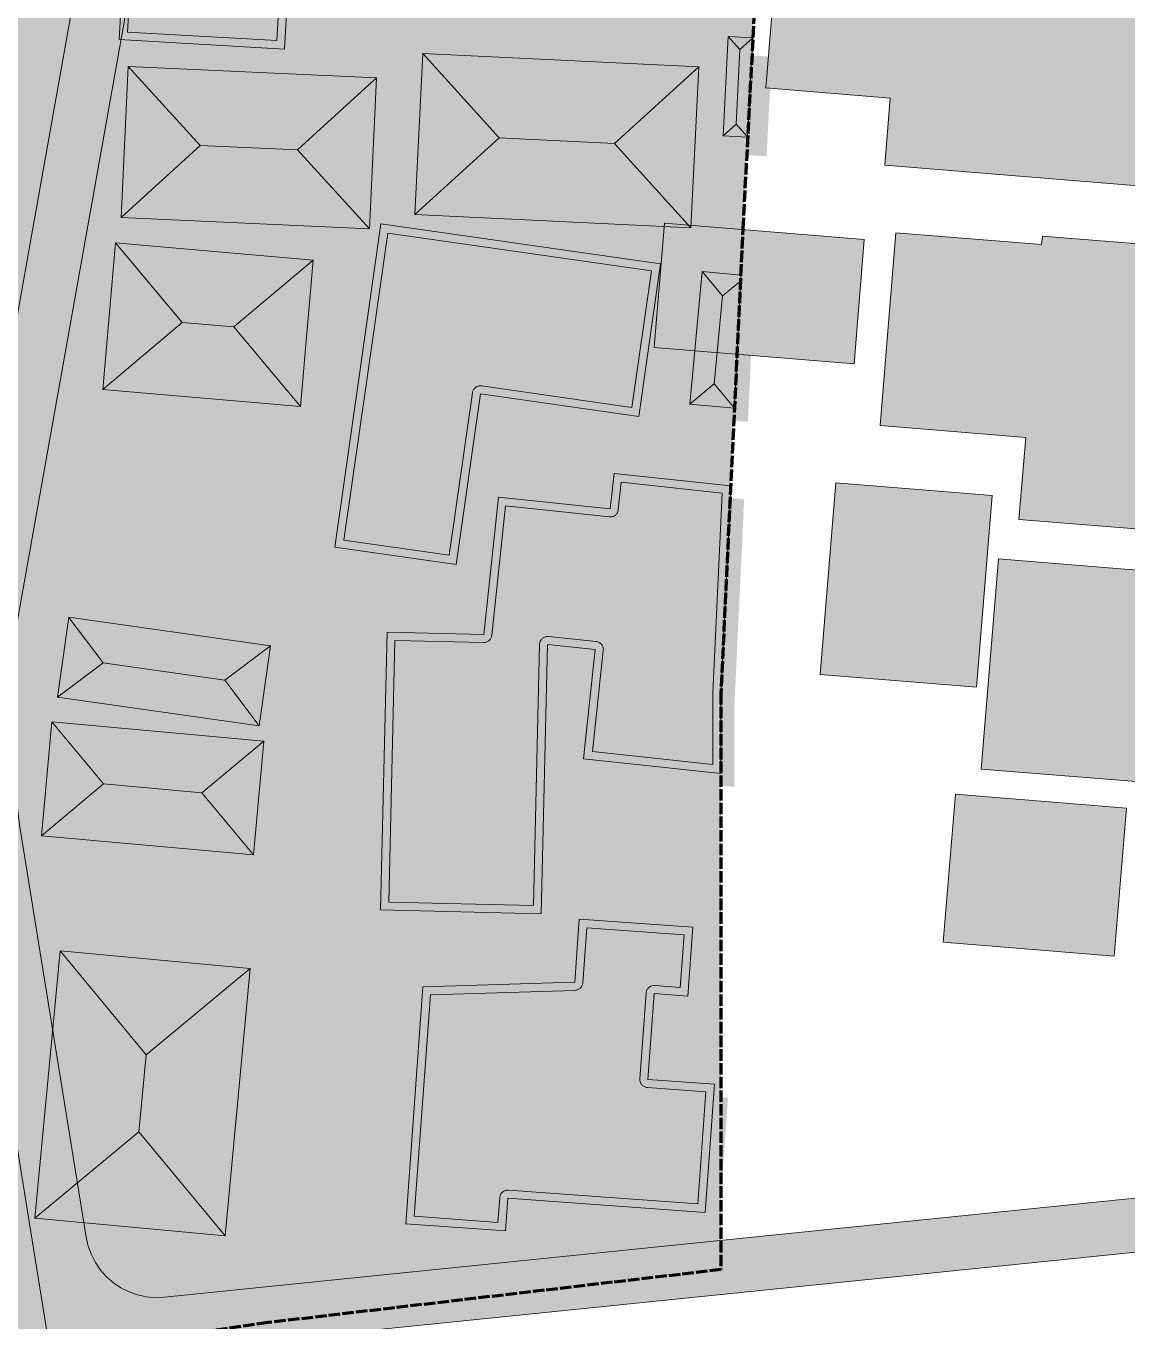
# Model space of a CAD drawing. Header units: metres. Extents: x 305909 to 307171, y 9156037 to 9156671.
# Drawn here: x 306994.9 to 307056.2, y 9156221.9 to 9156294 of the extents above; entities that cross this region are included whole.
import ezdxf

# ---------------------------------------------------------------- set-up
doc = ezdxf.new("R2010")
doc.units = ezdxf.units.M
doc.linetypes.add('DASHED2', pattern=[0.762, 0.635, -0.127])
for name, color, linetype, lineweight, true_color in [('B-BANGUNAN_PENDIDIKAN', 7, 'Continuous', 13, 0x78aadc), ('B-BANGUNAN_PERMUKIMAN', 7, 'Continuous', 13, 0xf0cd8c), ('B-BAYANGAN', 7, 'Continuous', 0, 0x76786c), ('B-DELINEASI', 7, 'DASHED2', 70, 0xc800c8), ('J-PERKERASAN_JALAN', 7, 'Continuous', 9, 0x989896), ('K-BANGUNAN_LUAR_TAPAK', 7, 'Continuous', 9, 0xdedede), ('Z-R', 7, 'Continuous', 0, 0xfaf4e6), ('Z-SPU-1', 7, 'Continuous', 0, 0xd6e6f7)]:
    doc.layers.add(name, color=color, linetype=linetype, lineweight=lineweight, true_color=true_color)

msp = doc.modelspace()

# ---------------------------------------------------------------- hatches: boundary and pattern name
at = {"layer": 'B-BANGUNAN_PENDIDIKAN', "true_color": 0x669cdb}
h = msp.add_hatch(color=153, dxfattribs=at)
h.dxf.hatch_style = 1
h.paths.add_polyline_path([(307034.606, 9156292.659), (307034.396, 9156288.511), (307033.671, 9156287.855), (307033.671, 9156287.855), (307033.95, 9156293.385), (307034.606, 9156292.659)])
at = {"layer": 'B-BANGUNAN_PENDIDIKAN', "true_color": 0x659bd9}
h = msp.add_hatch(color=153, dxfattribs=at)
h.dxf.hatch_style = 1
h.paths.add_polyline_path([(307035.332, 9156293.315), (307034.606, 9156292.659), (307033.95, 9156293.385), (307035.332, 9156293.315)])
at = {"layer": 'B-BANGUNAN_PENDIDIKAN', "true_color": 0x507bac}
h = msp.add_hatch(color=155, dxfattribs=at)
h.dxf.hatch_style = 1
h.paths.add_polyline_path([(307035.33, 9156293.285), (307035.043, 9156287.795), (307034.396, 9156288.511), (307034.606, 9156292.659), (307035.332, 9156293.315), (307035.33, 9156293.285)])
at = {"layer": 'B-BANGUNAN_PENDIDIKAN', "true_color": 0x527cae}
h = msp.add_hatch(color=145, dxfattribs=at)
h.dxf.hatch_style = 1
h.paths.add_polyline_path([(307034.396, 9156288.511), (307035.043, 9156287.795), (307035.043, 9156287.785), (307033.671, 9156287.855), (307034.396, 9156288.511)])
at = {"layer": 'B-BANGUNAN_PERMUKIMAN', "true_color": 0xce7852}
h = msp.add_hatch(color=23, dxfattribs=at)
h.dxf.hatch_style = 1
h.paths.add_polyline_path([(307020.827, 9156324.359), (307020.23, 9156313.969), (307016.781, 9156314.167), (307015.852, 9156297.988), (307009.593, 9156298.348), (307009.268, 9156292.684), (307000.073, 9156293.212), (307000.398, 9156298.876), (307001.327, 9156315.054), (307005.332, 9156314.824), (307005.929, 9156325.214), (307020.827, 9156324.359)])
at = {"layer": 'B-BANGUNAN_PERMUKIMAN', "true_color": 0xe6865b}
h = msp.add_hatch(color=23, dxfattribs=at)
h.dxf.hatch_style = 1
h.paths.add_polyline_path([(307016.964, 9156292.432), (307016.964, 9156292.432), (307021.219, 9156287.745), (307016.532, 9156283.49), (307016.532, 9156283.49), (307016.964, 9156292.432)])
at = {"layer": 'B-BANGUNAN_PERMUKIMAN', "true_color": 0xe4845a}
h = msp.add_hatch(color=23, dxfattribs=at)
h.dxf.hatch_style = 1
h.paths.add_polyline_path([(307027.631, 9156287.435), (307021.219, 9156287.745), (307016.964, 9156292.432), (307032.318, 9156291.691), (307027.631, 9156287.435)])
at = {"layer": 'B-BANGUNAN_PERMUKIMAN', "true_color": 0xe6865b}
h = msp.add_hatch(color=23, dxfattribs=at)
h.dxf.hatch_style = 1
h.paths.add_polyline_path([(307000.581, 9156291.716), (307000.581, 9156291.716), (307004.587, 9156287.323), (307000.194, 9156283.317), (307000.581, 9156291.716)])
at = {"layer": 'B-BANGUNAN_PERMUKIMAN', "true_color": 0xe4845a}
h = msp.add_hatch(color=23, dxfattribs=at)
h.dxf.hatch_style = 1
h.paths.add_polyline_path([(307009.999, 9156287.074), (307004.587, 9156287.323), (307000.581, 9156291.716), (307014.392, 9156291.081), (307009.999, 9156287.074)])
at = {"layer": 'B-BANGUNAN_PERMUKIMAN', "true_color": 0xb56948}
h = msp.add_hatch(color=35, dxfattribs=at)
h.dxf.hatch_style = 1
h.paths.add_polyline_path([(307027.631, 9156287.435), (307032.318, 9156291.691), (307031.886, 9156282.748), (307027.631, 9156287.435)])
h = msp.add_hatch(color=35, dxfattribs=at)
h.dxf.hatch_style = 1
h.paths.add_polyline_path([(307009.999, 9156287.074), (307014.392, 9156291.081), (307014.006, 9156282.682), (307009.999, 9156287.074)])
at = {"layer": 'B-BANGUNAN_PERMUKIMAN', "true_color": 0xb76b49}
h = msp.add_hatch(color=35, dxfattribs=at)
h.dxf.hatch_style = 1
h.paths.add_polyline_path([(307021.219, 9156287.745), (307027.631, 9156287.435), (307031.886, 9156282.748), (307016.532, 9156283.49), (307021.219, 9156287.745)])
h = msp.add_hatch(color=35, dxfattribs=at)
h.dxf.hatch_style = 1
h.paths.add_polyline_path([(307000.194, 9156283.317), (307004.587, 9156287.323), (307009.999, 9156287.074), (307014.006, 9156282.682), (307014.006, 9156282.682), (307000.194, 9156283.317)])
at = {"layer": 'B-BANGUNAN_PERMUKIMAN', "true_color": 0xce7852}
h = msp.add_hatch(color=23, dxfattribs=at)
h.dxf.hatch_style = 1
h.paths.add_polyline_path([(307030.193, 9156280.738), (307028.98, 9156272.248), (307020.179, 9156273.505), (307018.824, 9156264.022), (307012.068, 9156264.988), (307013.423, 9156274.47), (307014.635, 9156282.96), (307030.193, 9156280.738)])
at = {"layer": 'B-BANGUNAN_PERMUKIMAN', "true_color": 0xe7865c}
h = msp.add_hatch(color=23, dxfattribs=at)
h.dxf.hatch_style = 1
h.paths.add_polyline_path([(306999.872, 9156281.902), (306999.872, 9156281.902), (307003.591, 9156277.478), (306999.167, 9156273.759), (306999.793, 9156281), (306999.872, 9156281.902)])
at = {"layer": 'B-BANGUNAN_PERMUKIMAN', "true_color": 0xe3845a}
h = msp.add_hatch(color=23, dxfattribs=at)
h.dxf.hatch_style = 1
h.paths.add_polyline_path([(307006.454, 9156277.23), (307003.591, 9156277.478), (306999.872, 9156281.902), (307010.878, 9156280.949), (307006.454, 9156277.23)])
at = {"layer": 'B-BANGUNAN_PERMUKIMAN', "true_color": 0xb46947}
h = msp.add_hatch(color=35, dxfattribs=at)
h.dxf.hatch_style = 1
h.paths.add_polyline_path([(307006.454, 9156277.23), (307010.878, 9156280.949), (307010.174, 9156272.806), (307006.454, 9156277.23)])
at = {"layer": 'B-BANGUNAN_PERMUKIMAN', "true_color": 0xea885d}
h = msp.add_hatch(color=23, dxfattribs=at)
h.dxf.hatch_style = 1
h.paths.add_polyline_path([(307032.521, 9156280.314), (307033.645, 9156278.956), (307033.181, 9156274.061), (307031.823, 9156272.938), (307031.823, 9156272.938), (307032.521, 9156280.314)])
at = {"layer": 'B-BANGUNAN_PERMUKIMAN', "true_color": 0xe2835a}
h = msp.add_hatch(color=23, dxfattribs=at)
h.dxf.hatch_style = 1
h.paths.add_polyline_path([(307034.656, 9156280.112), (307034.64, 9156279.779), (307033.645, 9156278.956), (307032.521, 9156280.314), (307034.656, 9156280.112)])
at = {"layer": 'B-BANGUNAN_PERMUKIMAN', "true_color": 0xb76a48}
h = msp.add_hatch(color=35, dxfattribs=at)
h.dxf.hatch_style = 1
h.paths.add_polyline_path([(307033.181, 9156274.061), (307033.645, 9156278.956), (307034.64, 9156279.779), (307034.304, 9156272.703), (307033.181, 9156274.061)])
at = {"layer": 'B-BANGUNAN_PERMUKIMAN', "true_color": 0xb86b49}
h = msp.add_hatch(color=35, dxfattribs=at)
h.dxf.hatch_style = 1
h.paths.add_polyline_path([(306999.167, 9156273.759), (306999.167, 9156273.759), (307003.591, 9156277.478), (307006.454, 9156277.23), (307010.174, 9156272.806), (307010.174, 9156272.806), (306999.167, 9156273.759)])
h = msp.add_hatch(color=35, dxfattribs=at)
h.dxf.hatch_style = 1
h.paths.add_polyline_path([(307033.181, 9156274.061), (307034.304, 9156272.703), (307031.823, 9156272.938), (307033.181, 9156274.061)])
at = {"layer": 'B-BANGUNAN_PERMUKIMAN', "true_color": 0xce7852}
h = msp.add_hatch(color=23, dxfattribs=at)
h.dxf.hatch_style = 1
h.paths.add_polyline_path([(307034.099, 9156268.391), (307033.552, 9156256.861), (307033.552, 9156252.394), (307025.916, 9156253.208), (307026.565, 9156259.284), (307023.916, 9156259.564), (307023.56, 9156244.591), (307014.614, 9156244.804), (307014.982, 9156260.257), (307020.368, 9156260.129), (307021.176, 9156267.77), (307027.399, 9156267.112), (307027.61, 9156269.083), (307034.099, 9156268.391)])
at = {"layer": 'B-BANGUNAN_PERMUKIMAN', "true_color": 0xe8875c}
h = msp.add_hatch(color=23, dxfattribs=at)
h.dxf.hatch_style = 1
h.paths.add_polyline_path([(306999.189, 9156258.539), (306996.651, 9156256.63), (306997.279, 9156261.077), (306999.189, 9156258.539)])
at = {"layer": 'B-BANGUNAN_PERMUKIMAN', "true_color": 0xe18359}
h = msp.add_hatch(color=23, dxfattribs=at)
h.dxf.hatch_style = 1
h.paths.add_polyline_path([(307008.491, 9156259.494), (307005.952, 9156257.584), (306999.189, 9156258.539), (306997.279, 9156261.077), (306997.279, 9156261.078), (307008.491, 9156259.494)])
at = {"layer": 'B-BANGUNAN_PERMUKIMAN', "true_color": 0xb36847}
h = msp.add_hatch(color=25, dxfattribs=at)
h.dxf.hatch_style = 1
h.paths.add_polyline_path([(307007.862, 9156255.045), (307007.862, 9156255.045), (307005.952, 9156257.584), (307008.491, 9156259.494), (307007.862, 9156255.045)])
at = {"layer": 'B-BANGUNAN_PERMUKIMAN', "true_color": 0xba6c4a}
h = msp.add_hatch(color=35, dxfattribs=at)
h.dxf.hatch_style = 1
h.paths.add_polyline_path([(306999.189, 9156258.539), (307005.952, 9156257.584), (307007.862, 9156255.045), (306996.651, 9156256.63), (306999.189, 9156258.539)])
at = {"layer": 'B-BANGUNAN_PERMUKIMAN', "true_color": 0xe7865c}
h = msp.add_hatch(color=23, dxfattribs=at)
h.dxf.hatch_style = 1
h.paths.add_polyline_path([(306999.214, 9156251.812), (306995.758, 9156248.932), (306996.334, 9156255.268), (306999.214, 9156251.812)])
at = {"layer": 'B-BANGUNAN_PERMUKIMAN', "true_color": 0xe3845a}
h = msp.add_hatch(color=23, dxfattribs=at)
h.dxf.hatch_style = 1
h.paths.add_polyline_path([(307004.672, 9156251.316), (306999.214, 9156251.812), (306996.334, 9156255.268), (307008.128, 9156254.196), (307004.672, 9156251.316)])
at = {"layer": 'B-BANGUNAN_PERMUKIMAN', "true_color": 0xb46947}
h = msp.add_hatch(color=35, dxfattribs=at)
h.dxf.hatch_style = 1
h.paths.add_polyline_path([(307004.672, 9156251.316), (307008.128, 9156254.196), (307008.128, 9156254.196), (307007.552, 9156247.86), (307004.672, 9156251.316)])
at = {"layer": 'B-BANGUNAN_PERMUKIMAN', "true_color": 0xb86b49}
h = msp.add_hatch(color=35, dxfattribs=at)
h.dxf.hatch_style = 1
h.paths.add_polyline_path([(306995.758, 9156248.932), (306995.758, 9156248.932), (306999.214, 9156251.812), (307004.672, 9156251.316), (307007.552, 9156247.86), (306995.758, 9156248.932)])
at = {"layer": 'B-BANGUNAN_PERMUKIMAN', "true_color": 0xce7852}
h = msp.add_hatch(color=23, dxfattribs=at)
h.dxf.hatch_style = 1
h.paths.add_polyline_path([(307031.985, 9156243.837), (307031.709, 9156240.011), (307029.84, 9156240.146), (307029.496, 9156235.377), (307033.202, 9156235.11), (307032.686, 9156227.97), (307021.7, 9156228.765), (307021.568, 9156226.944), (307016.018, 9156227.345), (307016.97, 9156240.521), (307025.422, 9156240.779), (307025.676, 9156244.293), (307031.985, 9156243.837)])
at = {"layer": 'B-BANGUNAN_PERMUKIMAN', "true_color": 0xe7865c}
h = msp.add_hatch(color=23, dxfattribs=at)
h.dxf.hatch_style = 1
h.paths.add_polyline_path([(307001.583, 9156236.749), (307001.18, 9156232.456), (306995.393, 9156227.66), (306996.787, 9156242.536), (307001.583, 9156236.749)])
at = {"layer": 'B-BANGUNAN_PERMUKIMAN', "true_color": 0xe3845a}
h = msp.add_hatch(color=23, dxfattribs=at)
h.dxf.hatch_style = 1
h.paths.add_polyline_path([(307007.371, 9156241.544), (307001.583, 9156236.749), (306996.787, 9156242.536), (306996.787, 9156242.536), (307007.371, 9156241.544)])
at = {"layer": 'B-BANGUNAN_PERMUKIMAN', "true_color": 0xb46947}
h = msp.add_hatch(color=35, dxfattribs=at)
h.dxf.hatch_style = 1
h.paths.add_polyline_path([(307005.976, 9156226.668), (307005.976, 9156226.668), (307001.18, 9156232.456), (307001.583, 9156236.749), (307007.371, 9156241.544), (307005.976, 9156226.668)])
at = {"layer": 'B-BANGUNAN_PERMUKIMAN', "true_color": 0xb86b49}
h = msp.add_hatch(color=35, dxfattribs=at)
h.dxf.hatch_style = 1
h.paths.add_polyline_path([(307001.18, 9156232.456), (307005.976, 9156226.668), (306995.393, 9156227.66), (306995.393, 9156227.66), (307001.18, 9156232.456)])
at = {"layer": 'B-BAYANGAN', "true_color": 0x76786c}
h = msp.add_hatch(color=8, dxfattribs=at)
h.dxf.hatch_style = 1
h.paths.add_polyline_path([(307021.577, 9156323.609), (307020.98, 9156313.219), (307017.531, 9156313.417), (307016.602, 9156297.238), (307010.343, 9156297.598), (307010.018, 9156291.934), (307000.823, 9156292.462), (307001.148, 9156298.126), (307002.077, 9156314.304), (307006.082, 9156314.074), (307006.679, 9156324.464), (307021.577, 9156323.609)])
h = msp.add_hatch(color=8, dxfattribs=at)
h.dxf.hatch_style = 1
h.paths.add_polyline_path([(307036.382, 9156292.265), (307036.093, 9156286.735), (307034.721, 9156286.805), (307035, 9156292.335), (307036.382, 9156292.265)])
h = msp.add_hatch(color=8, dxfattribs=at)
h.dxf.hatch_style = 1
h.paths.add_polyline_path([(307033.068, 9156290.941), (307032.636, 9156281.998), (307017.282, 9156282.74), (307017.714, 9156291.682), (307033.068, 9156290.941)])
h = msp.add_hatch(color=8, dxfattribs=at)
h.dxf.hatch_style = 1
h.paths.add_polyline_path([(307015.142, 9156290.331), (307014.756, 9156281.932), (307000.944, 9156282.567), (307001.331, 9156290.966), (307015.142, 9156290.331)])
h = msp.add_hatch(color=8, dxfattribs=at)
h.dxf.hatch_style = 1
h.paths.add_polyline_path([(307030.943, 9156279.988), (307029.73, 9156271.498), (307020.929, 9156272.755), (307019.574, 9156263.272), (307012.818, 9156264.238), (307014.173, 9156273.72), (307015.385, 9156282.21), (307030.943, 9156279.988)])
h = msp.add_hatch(color=8, dxfattribs=at)
h.dxf.hatch_style = 1
h.paths.add_polyline_path([(307011.628, 9156280.199), (307010.924, 9156272.056), (306999.917, 9156273.009), (307000.622, 9156281.152), (307011.628, 9156280.199)])
h = msp.add_hatch(color=8, dxfattribs=at)
h.dxf.hatch_style = 1
h.paths.add_polyline_path([(307035.406, 9156279.362), (307035.054, 9156271.953), (307032.572, 9156272.188), (307033.271, 9156279.564), (307035.406, 9156279.362)])
h = msp.add_hatch(color=8, dxfattribs=at)
h.dxf.hatch_style = 1
h.paths.add_polyline_path([(307034.849, 9156267.641), (307034.302, 9156256.111), (307034.302, 9156251.644), (307026.666, 9156252.458), (307027.315, 9156258.534), (307024.666, 9156258.814), (307024.31, 9156243.841), (307015.364, 9156244.054), (307015.732, 9156259.507), (307021.118, 9156259.379), (307021.926, 9156267.02), (307028.149, 9156266.362), (307028.36, 9156268.333), (307034.849, 9156267.641)])
h = msp.add_hatch(color=8, dxfattribs=at)
h.dxf.hatch_style = 1
h.paths.add_polyline_path([(307009.241, 9156258.743), (307008.613, 9156254.295), (306997.401, 9156255.88), (306998.029, 9156260.328), (307009.241, 9156258.743)])
h = msp.add_hatch(color=8, dxfattribs=at)
h.dxf.hatch_style = 1
h.paths.add_polyline_path([(307008.878, 9156253.446), (307008.303, 9156247.11), (306996.508, 9156248.182), (306997.084, 9156254.518), (307008.878, 9156253.446)])
h = msp.add_hatch(color=8, dxfattribs=at)
h.dxf.hatch_style = 1
h.paths.add_polyline_path([(307032.735, 9156243.087), (307032.459, 9156239.261), (307030.59, 9156239.396), (307030.246, 9156234.627), (307033.952, 9156234.36), (307033.436, 9156227.22), (307022.45, 9156228.015), (307022.318, 9156226.194), (307016.768, 9156226.595), (307017.72, 9156239.771), (307026.172, 9156240.029), (307026.426, 9156243.543), (307032.735, 9156243.087)])
h = msp.add_hatch(color=8, dxfattribs=at)
h.dxf.hatch_style = 1
h.paths.add_polyline_path([(307008.121, 9156240.794), (307006.726, 9156225.918), (306996.143, 9156226.91), (306997.537, 9156241.786), (307008.121, 9156240.794)])
at = {"layer": 'J-PERKERASAN_JALAN', "true_color": 0x989896}
h = msp.add_hatch(color=252, dxfattribs=at)
h.dxf.hatch_style = 1
h.paths.add_polyline_path([(306982.13, 9156454.075), (307005.413, 9156451.601), (307005.461, 9156451.596), (307005.472, 9156451.594), (307005.52, 9156451.587), (307106.214, 9156436.005), (307106.306, 9156435.992), (307140, 9156431.582), (307140, 9156429.061), (307111.762, 9156432.756), (307111.258, 9156432.79), (307110.754, 9156432.76), (307110.258, 9156432.667), (307109.777, 9156432.512), (307109.32, 9156432.297), (307108.893, 9156432.027), (307108.504, 9156431.705), (307108.159, 9156431.337), (307107.862, 9156430.928), (307107.62, 9156430.485), (307107.435, 9156430.015), (307107.311, 9156429.525), (307107.25, 9156429.024), (307104.474, 9156381.575), (307104.477, 9156381.054), (307104.548, 9156380.538), (307104.686, 9156380.035), (307104.888, 9156379.555), (307105.15, 9156379.105), (307105.469, 9156378.693), (307105.838, 9156378.326), (307106.252, 9156378.01), (307106.704, 9156377.751), (307107.185, 9156377.552), (307107.688, 9156377.417), (307108.205, 9156377.35), (307108.726, 9156377.349), (307109.317, 9156377.388), (307109.431, 9156377.392), (307109.459, 9156377.392), (307109.573, 9156377.39), (307134.899, 9156376.146), (307140, 9156375.9), (307140, 9156373.397), (307134.785, 9156373.649), (307134.781, 9156373.649), (307110.349, 9156374.849), (307109.843, 9156374.841), (307109.342, 9156374.77), (307108.854, 9156374.637), (307108.387, 9156374.443), (307107.948, 9156374.191), (307107.223, 9156373.712), (307107.137, 9156373.659), (307107.116, 9156373.646), (307107.027, 9156373.596), (307106.794, 9156373.475), (307106.724, 9156373.44), (307106.589, 9156373.385), (307106.476, 9156373.351), (307106.333, 9156373.322), (307106.255, 9156373.312), (307106.023, 9156373.288), (307105.937, 9156373.281), (307105.748, 9156373.281), (307105.662, 9156373.288), (307103.385, 9156373.522), (307103.311, 9156373.532), (307103.175, 9156373.558), (307103.068, 9156373.589), (307102.963, 9156373.63), (307102.84, 9156373.691), (307102.775, 9156373.729), (307102.389, 9156373.967), (307102.323, 9156374.009), (307102.209, 9156374.095), (307102.123, 9156374.174), (307102.044, 9156374.26), (307101.958, 9156374.374), (307101.915, 9156374.439), (307101.753, 9156374.703), (307101.714, 9156374.769), (307101.651, 9156374.895), (307101.601, 9156375.027), (307101.578, 9156375.1), (307101.503, 9156375.361), (307101.476, 9156375.466), (307101.274, 9156376.055), (307101.168, 9156376.301), (307101.167, 9156376.423), (307104.308, 9156430.107), (307104.304, 9156430.643), (307104.227, 9156431.174), (307104.081, 9156431.689), (307103.866, 9156432.181), (307103.588, 9156432.639), (307103.251, 9156433.057), (307102.862, 9156433.425), (307102.426, 9156433.738), (307101.953, 9156433.99), (307101.45, 9156434.176), (307100.927, 9156434.293), (307010.73, 9156448.251), (307010.197, 9156448.298), (307009.663, 9156448.272), (307009.137, 9156448.176), (307008.629, 9156448.011), (307008.147, 9156447.779), (307007.701, 9156447.485), (307007.297, 9156447.134), (307006.944, 9156446.733), (307006.648, 9156446.288), (307006.414, 9156445.807), (307006.245, 9156445.3), (307006.147, 9156444.774), (307002.898, 9156417.679), (307002.885, 9156417.548), (307000.654, 9156391.774), (307000.641, 9156391.302), (307000.661, 9156390.702), (307000.705, 9156390.221), (307000.807, 9156389.749), (307000.958, 9156389.21), (307001.149, 9156388.676), (307002.866, 9156384.782), (307002.902, 9156384.696), (307002.953, 9156384.543), (307002.984, 9156384.409), (307003.007, 9156384.249), (307003.013, 9156384.157), (307003.247, 9156379.093), (307003.245, 9156379.019), (307003.247, 9156378.793), (307003.25, 9156378.72), (307002.589, 9156355.221), (307002.588, 9156355.176), (307002.475, 9156348.443), (307002.5, 9156347.927), (307002.591, 9156347.418), (307002.746, 9156346.926), (307002.964, 9156346.457), (307003.241, 9156346.021), (307003.572, 9156345.624), (307003.95, 9156345.272), (307004.371, 9156344.973), (307004.828, 9156344.73), (307005.311, 9156344.548), (307005.814, 9156344.43), (307006.328, 9156344.378), (307016.315, 9156344.013), (307016.437, 9156344), (307016.441, 9156343.877), (307016.341, 9156341.141), (307016.328, 9156341.018), (307016.205, 9156341.015), (307006.435, 9156341.372), (307005.905, 9156341.357), (307005.382, 9156341.271), (307004.876, 9156341.117), (307004.393, 9156340.898), (307003.945, 9156340.616), (307003.537, 9156340.278), (307003.177, 9156339.889), (307002.872, 9156339.456), (307002.627, 9156338.986), (307002.447, 9156338.488), (307002.333, 9156337.971), (307002.289, 9156337.443), (307002.154, 9156329.465), (307002.153, 9156329.389), (307002.199, 9156307.177), (307002.199, 9156307.162), (307002.199, 9156307.118), (307002.145, 9156304.396), (307002.142, 9156304.319), (307002.127, 9156304.166), (307002.115, 9156304.089), (307001.766, 9156302.107), (306994.179, 9156259.569), (306994.121, 9156259.042), (306993.944, 9156255.006), (306993.968, 9156254.362), (306994.519, 9156249.701), (306994.543, 9156249.533), (306998.247, 9156226.596), (306998.359, 9156226.105), (306998.531, 9156225.632), (306998.762, 9156225.184), (306999.047, 9156224.768), (306999.382, 9156224.392), (306999.761, 9156224.061), (307000.179, 9156223.78), (307000.63, 9156223.554), (307001.105, 9156223.386), (307001.597, 9156223.279), (307002.099, 9156223.235), (307002.603, 9156223.255), (307088.035, 9156231.979), (307088.16, 9156231.994), (307090.363, 9156232.289), (307090.498, 9156232.31), (307092.017, 9156232.566), (307092.543, 9156232.692), (307093.046, 9156232.887), (307103.095, 9156237.587), (307103.21, 9156237.636), (307103.268, 9156237.659), (307103.387, 9156237.701), (307106.687, 9156238.765), (307106.777, 9156238.792), (307106.96, 9156238.833), (307107.053, 9156238.846), (307110.824, 9156239.318), (307110.865, 9156239.323), (307110.885, 9156239.325), (307110.926, 9156239.329), (307140, 9156241.753), (307140, 9156238.742), (307111.268, 9156236.347), (307111.104, 9156236.33), (307107.891, 9156235.928), (307107.16, 9156235.766), (307104.576, 9156234.933), (307104.109, 9156234.749), (307093.681, 9156229.872), (307093.598, 9156229.836), (307093.45, 9156229.782), (307093.298, 9156229.742), (307093.21, 9156229.725), (307090.922, 9156229.339), (307090.888, 9156229.333), (307090.872, 9156229.331), (307090.838, 9156229.326), (307088.488, 9156229.011), (307088.457, 9156229.007), (307088.441, 9156229.005), (307088.41, 9156229.002), (307003.273, 9156220.308), (307002.754, 9156220.22), (307002.251, 9156220.065), (307001.772, 9156219.844), (307001.327, 9156219.564), (307000.922, 9156219.226), (307000.566, 9156218.839), (307000.263, 9156218.408), (307000.019, 9156217.942), (306999.839, 9156217.447), (306999.725, 9156216.933), (306999.68, 9156216.408), (306999.704, 9156215.882), (306999.897, 9156214.171), (306999.985, 9156213.672), (307000.136, 9156213.187), (307000.347, 9156212.726), (307000.614, 9156212.296), (307000.934, 9156211.902), (307001.301, 9156211.553), (307001.709, 9156211.252), (307002.152, 9156211.006), (307002.623, 9156210.817), (307003.113, 9156210.69), (307003.616, 9156210.625), (307004.123, 9156210.625), (307011.615, 9156211.097), (307011.664, 9156211.101), (307031.531, 9156212.598), (307031.676, 9156212.612), (307077.24, 9156217.714), (307077.304, 9156217.722), (307100.798, 9156220.737), (307100.921, 9156220.745), (307100.945, 9156220.624), (307101.293, 9156217.908), (307101.301, 9156217.785), (307101.18, 9156217.762), (307077.653, 9156214.742), (307077.629, 9156214.739), (307031.928, 9156209.622), (307031.892, 9156209.618), (307031.874, 9156209.616), (307031.838, 9156209.613), (307011.865, 9156208.107), (307011.846, 9156208.106), (306999.173, 9156207.307), (306998.936, 9156207.297), (306982.251, 9156206.923), (306982.13, 9156206.918), (306982.13, 9156209.921), (306992.943, 9156210.164), (306993.452, 9156210.207), (306993.95, 9156210.316), (306994.431, 9156210.487), (306994.887, 9156210.718), (306995.309, 9156211.005), (306995.691, 9156211.343), (306996.027, 9156211.728), (306996.311, 9156212.152), (306996.539, 9156212.608), (306996.707, 9156213.091), (306996.812, 9156213.59), (306996.853, 9156214.099), (306996.828, 9156214.609), (306996.118, 9156220.936), (306996.092, 9156221.128), (306991.566, 9156249.149), (306991.56, 9156249.191), (306991.557, 9156249.212), (306991.551, 9156249.254), (306990.942, 9156254.411), (306990.934, 9156254.491), (306990.928, 9156254.653), (306990.93, 9156254.733), (306991.137, 9156259.472), (306991.147, 9156259.604), (306991.154, 9156259.67), (306991.173, 9156259.801), (306998.81, 9156302.618), (306998.812, 9156302.628), (306999.093, 9156304.228), (306999.153, 9156304.841), (306999.198, 9156307.133), (306999.199, 9156307.22), (306999.153, 9156329.422), (306999.153, 9156329.45), (306999.385, 9156343.102), (306999.499, 9156349.882), (306999.474, 9156350.397), (306999.384, 9156350.904), (306999.228, 9156351.396), (306999.011, 9156351.864), (306998.736, 9156352.3), (306998.406, 9156352.697), (306998.029, 9156353.048), (306997.609, 9156353.347), (306997.154, 9156353.591), (306996.672, 9156353.773), (306996.17, 9156353.892), (306995.657, 9156353.946), (306982.13, 9156354.48), (306982.13, 9156357.483), (306995.59, 9156356.951), (306996.117, 9156356.965), (306996.637, 9156357.048), (306997.142, 9156357.199), (306997.623, 9156357.414), (306998.071, 9156357.692), (306998.479, 9156358.025), (306998.839, 9156358.41), (306999.146, 9156358.838), (306999.394, 9156359.303), (306999.578, 9156359.797), (306999.697, 9156360.311), (306999.746, 9156360.835), (307000.249, 9156378.731), (307000.247, 9156379.028), (307000.061, 9156383.04), (307000.009, 9156383.528), (306999.896, 9156384.007), (306999.726, 9156384.469), (306998.275, 9156387.759), (306998.223, 9156387.891), (306998.199, 9156387.957), (306998.156, 9156388.092), (306997.755, 9156389.524), (306997.725, 9156389.641), (306997.689, 9156389.879), (306997.681, 9156389.999), (306997.635, 9156391.473), (306997.634, 9156391.591), (306997.636, 9156391.649), (306997.643, 9156391.767), (306999.902, 9156417.881), (306999.906, 9156417.913), (306999.907, 9156417.93), (306999.911, 9156417.963), (307003.182, 9156445.248), (307003.21, 9156445.774), (307003.168, 9156446.301), (307003.058, 9156446.817), (307002.881, 9156447.314), (307002.639, 9156447.783), (307002.338, 9156448.216), (307001.983, 9156448.607), (307001.579, 9156448.946), (307001.135, 9156449.23), (307000.656, 9156449.453), (307000.153, 9156449.611), (306999.633, 9156449.701), (306982.13, 9156451.561), (306982.13, 9156454.075)])
at = {"layer": 'K-BANGUNAN_LUAR_TAPAK', "true_color": 0xe8e8e6}
h = msp.add_hatch(color=254, dxfattribs=at)
h.dxf.hatch_style = 1
h.paths.add_polyline_path([(307058.183, 9156330.822), (307068.703, 9156329.969), (307066.052, 9156297.895), (307098.085, 9156295.293), (307096.97, 9156281.806), (307042.672, 9156286.231), (307042.977, 9156289.959), (307036.056, 9156290.529), (307043.229, 9156377.413), (307069.534, 9156375.274), (307068.493, 9156362.673), (307051.339, 9156364.063), (307046.006, 9156299.528), (307055.543, 9156298.759), (307058.183, 9156330.822)])
h = msp.add_hatch(color=254, dxfattribs=at)
h.dxf.hatch_style = 1
h.paths.add_polyline_path([(307041.53, 9156282.101), (307040.962, 9156275.186), (307029.847, 9156276.081), (307030.415, 9156283.007), (307041.53, 9156282.101)])
h = msp.add_hatch(color=254, dxfattribs=at)
h.dxf.hatch_style = 1
h.paths.add_polyline_path([(307042.411, 9156271.752), (307043.294, 9156282.473), (307051.397, 9156281.809), (307051.439, 9156282.285), (307058.879, 9156281.684), (307057.574, 9156265.918), (307050.134, 9156266.519), (307050.513, 9156271.088), (307042.411, 9156271.752)])
h = msp.add_hatch(color=254, dxfattribs=at)
h.dxf.hatch_style = 1
h.paths.add_polyline_path([(307048.639, 9156267.851), (307047.767, 9156257.196), (307039.068, 9156257.902), (307039.952, 9156268.557), (307048.639, 9156267.851)])
h = msp.add_hatch(color=254, dxfattribs=at)
h.dxf.hatch_style = 1
h.paths.add_polyline_path([(307057.628, 9156263.629), (307056.66, 9156251.946), (307048.028, 9156252.641), (307048.996, 9156264.335), (307057.628, 9156263.629)])
h = msp.add_hatch(color=254, dxfattribs=at)
h.dxf.hatch_style = 1
h.paths.add_polyline_path([(307056.125, 9156250.462), (307055.441, 9156242.23), (307045.926, 9156243.01), (307046.599, 9156251.241), (307056.125, 9156250.462)])
at = {"layer": 'Z-R', "true_color": 0xe2eacc}
h = msp.add_hatch(color=254, dxfattribs=at)
h.dxf.hatch_style = 1
h.paths.add_polyline_path([(307033.552, 9156224.798), (307016.617, 9156222.815), (307008.362, 9156221.849), (306994.202, 9156219.777), (306994.202, 9156219.777), (306994.202, 9156219.777), (306994.202, 9156214.251), (306990.747, 9156213.199), (306992.809, 9156236), (306992.307, 9156236), (306992.347, 9156236.441), (306992.354, 9156236.446), (306992.387, 9156236.483), (306992.416, 9156236.522), (306992.441, 9156236.564), (306992.462, 9156236.609), (306992.478, 9156236.655), (306992.49, 9156236.702), (306992.498, 9156236.751), (306992.5, 9156236.8), (306992.5, 9156238.128), (306994.387, 9156258.984), (306992.5, 9156258.994), (306992.5, 9156259), (306992.498, 9156259.049), (306992.49, 9156259.098), (306992.478, 9156259.145), (306992.462, 9156259.191), (306992.441, 9156259.236), (306992.416, 9156259.278), (306992.387, 9156259.317), (306992.354, 9156259.354), (306992.317, 9156259.387), (306992.278, 9156259.416), (306992.236, 9156259.441), (306992.191, 9156259.462), (306992.145, 9156259.478), (306992.098, 9156259.49), (306992.049, 9156259.498), (306992, 9156259.5), (306958.222, 9156259.5), (306965.89, 9156394.96), (307002.075, 9156391.758), (307039.942, 9156381.48), (307036.661, 9156318.733), (307033.918, 9156291.607), (307033.189, 9156283.124), (307034.781, 9156282.762), (307033.552, 9156256.861), (307033.552, 9156224.798)])
at = {"layer": 'Z-SPU-1', "true_color": 0xd6e2ee}
h = msp.add_hatch(color=254, dxfattribs=at)
h.dxf.hatch_style = 1
h.paths.add_polyline_path([(307036.661, 9156318.733), (307036.053, 9156307.104), (307034.792, 9156282.996), (307034.781, 9156282.762), (307033.189, 9156283.124), (307033.918, 9156291.607), (307036.661, 9156318.733)])

# ---------------------------------------------------------------- linework, layer by layer
at = {"layer": 'B-BANGUNAN_PENDIDIKAN', "color": 167, "lineweight": 9, "true_color": 0x324d6b}
for p, q in [((307033.95, 9156293.385), (307034.606, 9156292.659)), ((307034.396, 9156288.511), (307034.606, 9156292.659)), ((307035.332, 9156293.315), (307034.606, 9156292.659)), ((307033.671, 9156287.855), (307034.396, 9156288.511)), ((307035.043, 9156287.795), (307034.396, 9156288.511))]:
    msp.add_line(p, q, dxfattribs=at)
at = {"layer": 'B-BANGUNAN_PENDIDIKAN', "color": 167, "lineweight": 13, "true_color": 0x324d6b}
msp.add_lwpolyline([(307035.332, 9156293.315), (307035.043, 9156287.785), (307033.671, 9156287.855), (307033.95, 9156293.385), (307035.332, 9156293.315)], close=True, dxfattribs=at)
at = {"layer": 'B-BANGUNAN_PERMUKIMAN', "color": 17, "lineweight": 9, "true_color": 0x71422d}
for p, q in [((307016.964, 9156292.432), (307021.219, 9156287.745)), ((307000.581, 9156291.716), (307004.587, 9156287.323)), ((307032.318, 9156291.691), (307027.631, 9156287.435)), ((307014.392, 9156291.081), (307009.999, 9156287.074)), ((307016.532, 9156283.49), (307021.219, 9156287.745)), ((307027.631, 9156287.435), (307021.219, 9156287.745)), ((307000.194, 9156283.317), (307004.587, 9156287.323)), ((307009.999, 9156287.074), (307004.587, 9156287.323)), ((307014.006, 9156282.682), (307009.999, 9156287.074)), ((307031.886, 9156282.748), (307027.631, 9156287.435)), ((306999.872, 9156281.902), (307003.591, 9156277.478)), ((307010.878, 9156280.949), (307006.454, 9156277.23)), ((307032.521, 9156280.314), (307033.645, 9156278.956)), ((307034.64, 9156279.779), (307033.645, 9156278.956)), ((307033.181, 9156274.061), (307033.645, 9156278.956)), ((306999.167, 9156273.759), (307003.591, 9156277.478)), ((307006.454, 9156277.23), (307003.591, 9156277.478)), ((307010.174, 9156272.806), (307006.454, 9156277.23)), ((307031.823, 9156272.938), (307033.181, 9156274.061)), ((307034.304, 9156272.703), (307033.181, 9156274.061)), ((306997.279, 9156261.077), (306999.189, 9156258.539)), ((307008.491, 9156259.494), (307005.952, 9156257.584)), ((306996.651, 9156256.63), (306999.189, 9156258.539)), ((306999.189, 9156258.539), (307005.952, 9156257.584)), ((307007.862, 9156255.045), (307005.952, 9156257.584)), ((306996.334, 9156255.268), (306999.214, 9156251.812)), ((307008.128, 9156254.196), (307004.672, 9156251.316)), ((306995.758, 9156248.932), (306999.214, 9156251.812)), ((307004.672, 9156251.316), (306999.214, 9156251.812)), ((307007.552, 9156247.86), (307004.672, 9156251.316)), ((306996.787, 9156242.536), (307001.583, 9156236.749)), ((307007.371, 9156241.544), (307001.583, 9156236.749)), ((307001.18, 9156232.456), (307001.583, 9156236.749)), ((306995.393, 9156227.66), (307001.18, 9156232.456)), ((307005.976, 9156226.668), (307001.18, 9156232.456))]:
    msp.add_line(p, q, dxfattribs=at)
at = {"layer": 'B-BANGUNAN_PERMUKIMAN', "color": 17, "lineweight": 13, "true_color": 0x71422d}
for points in [[(307020.827, 9156324.359), (307020.23, 9156313.969), (307016.781, 9156314.167), (307015.852, 9156297.988), (307009.593, 9156298.348), (307009.268, 9156292.684), (307000.073, 9156293.212), (307000.398, 9156298.876), (307001.327, 9156315.054), (307005.332, 9156314.824), (307005.929, 9156325.214), (307020.827, 9156324.359)], [(307032.318, 9156291.691), (307031.886, 9156282.748), (307016.532, 9156283.49), (307016.964, 9156292.432), (307032.318, 9156291.691)], [(307014.392, 9156291.081), (307014.006, 9156282.682), (307000.194, 9156283.317), (307000.581, 9156291.716), (307014.392, 9156291.081)], [(307030.193, 9156280.738), (307028.98, 9156272.248), (307020.179, 9156273.505), (307018.824, 9156264.022), (307012.068, 9156264.988), (307013.423, 9156274.47), (307014.635, 9156282.96), (307030.193, 9156280.738)], [(307010.878, 9156280.949), (307010.174, 9156272.806), (306999.167, 9156273.759), (306999.872, 9156281.902), (307010.878, 9156280.949)], [(307034.656, 9156280.112), (307034.304, 9156272.703), (307031.822, 9156272.938), (307032.521, 9156280.314), (307034.656, 9156280.112)], [(307034.099, 9156268.391), (307033.552, 9156256.861), (307033.552, 9156252.394), (307025.916, 9156253.208), (307026.565, 9156259.284), (307023.916, 9156259.564), (307023.56, 9156244.591), (307014.614, 9156244.804), (307014.982, 9156260.257), (307020.368, 9156260.129), (307021.176, 9156267.77), (307027.399, 9156267.112), (307027.61, 9156269.083), (307034.099, 9156268.391)], [(307008.491, 9156259.493), (307007.863, 9156255.045), (306996.651, 9156256.63), (306997.279, 9156261.078), (307008.491, 9156259.493)], [(307008.128, 9156254.196), (307007.553, 9156247.86), (306995.758, 9156248.932), (306996.334, 9156255.268), (307008.128, 9156254.196)], [(307031.985, 9156243.837), (307031.709, 9156240.011), (307029.84, 9156240.146), (307029.496, 9156235.377), (307033.202, 9156235.11), (307032.686, 9156227.97), (307021.7, 9156228.765), (307021.568, 9156226.944), (307016.018, 9156227.345), (307016.97, 9156240.521), (307025.422, 9156240.779), (307025.676, 9156244.293), (307031.985, 9156243.837)], [(307007.371, 9156241.544), (307005.976, 9156226.668), (306995.393, 9156227.66), (306996.787, 9156242.536), (307007.371, 9156241.544)]]:
    msp.add_lwpolyline(points, close=True, dxfattribs=at)
at = {"layer": 'B-BANGUNAN_PERMUKIMAN', "color": 11, "lineweight": 9, "true_color": 0xf38d60}
msp.add_lwpolyline([(307009.144, 9156298.374), (307008.845, 9156293.159), (307000.548, 9156293.635), (307000.847, 9156298.85)], dxfattribs=at)
for points in [[(307029.684, 9156280.356), (307028.598, 9156272.757), (307020.243, 9156273.95), (307020.199, 9156273.954), (307020.155, 9156273.954), (307020.111, 9156273.95), (307020.067, 9156273.941), (307020.025, 9156273.928), (307019.984, 9156273.911), (307019.946, 9156273.89), (307019.909, 9156273.865), (307019.875, 9156273.837), (307019.844, 9156273.805), (307019.816, 9156273.771), (307019.792, 9156273.734), (307019.771, 9156273.695), (307019.754, 9156273.654), (307019.742, 9156273.612), (307019.734, 9156273.569), (307018.442, 9156264.531), (307012.577, 9156265.369), (307013.868, 9156274.406), (307015.017, 9156282.451), (307029.684, 9156280.356)], [(307033.63, 9156267.988), (307033.103, 9156256.883), (307033.102, 9156256.861), (307033.102, 9156252.894), (307026.412, 9156253.608), (307027.012, 9156259.236), (307027.014, 9156259.28), (307027.013, 9156259.324), (307027.007, 9156259.368), (307026.996, 9156259.411), (307026.982, 9156259.453), (307026.963, 9156259.493), (307026.941, 9156259.531), (307026.915, 9156259.567), (307026.885, 9156259.6), (307026.853, 9156259.629), (307026.817, 9156259.656), (307026.78, 9156259.679), (307026.74, 9156259.698), (307026.698, 9156259.713), (307026.655, 9156259.725), (307026.612, 9156259.731), (307023.964, 9156260.011), (307023.92, 9156260.014), (307023.876, 9156260.012), (307023.833, 9156260.006), (307023.79, 9156259.996), (307023.749, 9156259.982), (307023.709, 9156259.964), (307023.672, 9156259.942), (307023.636, 9156259.916), (307023.603, 9156259.887), (307023.573, 9156259.855), (307023.547, 9156259.821), (307023.524, 9156259.783), (307023.504, 9156259.744), (307023.488, 9156259.703), (307023.477, 9156259.661), (307023.47, 9156259.618), (307023.466, 9156259.575), (307023.121, 9156245.052), (307015.075, 9156245.243), (307015.421, 9156259.796), (307020.357, 9156259.679), (307020.402, 9156259.68), (307020.446, 9156259.686), (307020.49, 9156259.696), (307020.532, 9156259.71), (307020.573, 9156259.728), (307020.611, 9156259.751), (307020.648, 9156259.777), (307020.681, 9156259.806), (307020.712, 9156259.839), (307020.739, 9156259.874), (307020.762, 9156259.912), (307020.782, 9156259.952), (307020.797, 9156259.994), (307020.809, 9156260.037), (307020.815, 9156260.082), (307021.576, 9156267.275), (307027.352, 9156266.664), (307027.396, 9156266.662), (307027.44, 9156266.664), (307027.484, 9156266.67), (307027.527, 9156266.68), (307027.568, 9156266.695), (307027.609, 9156266.713), (307027.647, 9156266.736), (307027.682, 9156266.762), (307027.715, 9156266.791), (307027.745, 9156266.824), (307027.772, 9156266.859), (307027.795, 9156266.896), (307027.814, 9156266.936), (307027.829, 9156266.978), (307027.84, 9156267.02), (307027.847, 9156267.064), (307028.009, 9156268.588), (307033.63, 9156267.988)], [(307031.504, 9156243.421), (307031.292, 9156240.492), (307029.873, 9156240.594), (307029.829, 9156240.595), (307029.784, 9156240.592), (307029.741, 9156240.585), (307029.698, 9156240.573), (307029.657, 9156240.557), (307029.618, 9156240.537), (307029.581, 9156240.513), (307029.546, 9156240.486), (307029.514, 9156240.455), (307029.485, 9156240.422), (307029.46, 9156240.386), (307029.438, 9156240.347), (307029.42, 9156240.307), (307029.406, 9156240.265), (307029.397, 9156240.222), (307029.391, 9156240.178), (307029.047, 9156235.41), (307029.046, 9156235.366), (307029.049, 9156235.322), (307029.057, 9156235.278), (307029.068, 9156235.236), (307029.084, 9156235.194), (307029.104, 9156235.155), (307029.128, 9156235.118), (307029.155, 9156235.083), (307029.186, 9156235.051), (307029.219, 9156235.022), (307029.255, 9156234.997), (307029.294, 9156234.975), (307029.334, 9156234.957), (307029.376, 9156234.944), (307029.419, 9156234.934), (307029.463, 9156234.929), (307032.721, 9156234.693), (307032.27, 9156228.452), (307021.732, 9156229.214), (307021.688, 9156229.215), (307021.644, 9156229.211), (307021.6, 9156229.204), (307021.558, 9156229.192), (307021.517, 9156229.176), (307021.477, 9156229.156), (307021.44, 9156229.132), (307021.405, 9156229.105), (307021.373, 9156229.075), (307021.344, 9156229.041), (307021.319, 9156229.005), (307021.297, 9156228.966), (307021.28, 9156228.926), (307021.266, 9156228.884), (307021.256, 9156228.841), (307021.251, 9156228.797), (307021.152, 9156227.425), (307016.499, 9156227.761), (307017.39, 9156240.084), (307025.435, 9156240.329), (307025.479, 9156240.332), (307025.523, 9156240.34), (307025.565, 9156240.352), (307025.606, 9156240.368), (307025.645, 9156240.388), (307025.682, 9156240.412), (307025.717, 9156240.439), (307025.749, 9156240.47), (307025.777, 9156240.503), (307025.803, 9156240.539), (307025.824, 9156240.577), (307025.842, 9156240.618), (307025.856, 9156240.66), (307025.865, 9156240.703), (307025.871, 9156240.746), (307026.092, 9156243.812), (307031.504, 9156243.421)]]:
    msp.add_lwpolyline(points, close=True, dxfattribs=at)
at = {"layer": 'B-DELINEASI'}
msp.add_lwpolyline([(306572.178, 9156510.306), (306677.166, 9156490.276), (306781.809, 9156471.972), (306888.869, 9156462.302), (307002.836, 9156450.56), (307044.811, 9156445.344), (307040.22, 9156386.794), (307034.792, 9156282.996), (307033.552, 9156256.861), (307033.552, 9156224.798), (307008.361, 9156221.849), (306994.202, 9156219.777), (306994.202, 9156214.251), (306986.259, 9156211.833), (306955.522, 9156207.689), (306947.234, 9156203.199), (306914.425, 9156199.401), (306871.946, 9156198.019), (306868.838, 9156144.144), (306843.973, 9156139.654), (306613.966, 9156113.407)], dxfattribs=at)
at = {"layer": 'J-PERKERASAN_JALAN', "color": 251, "lineweight": 13, "true_color": 0x6c6c6a}
for points in [[(306996.092, 9156221.128), (306991.566, 9156249.149), (306991.56, 9156249.191), (306991.557, 9156249.212), (306991.551, 9156249.254), (306990.942, 9156254.411), (306990.934, 9156254.491), (306990.928, 9156254.653), (306990.93, 9156254.733), (306991.137, 9156259.472), (306991.147, 9156259.604), (306991.154, 9156259.67), (306991.173, 9156259.801), (306998.81, 9156302.618)], [(307001.766, 9156302.107), (306994.179, 9156259.569), (306994.121, 9156259.042), (306993.944, 9156255.006), (306993.968, 9156254.362), (306994.519, 9156249.701), (306994.543, 9156249.533), (306998.247, 9156226.596), (306998.359, 9156226.105), (306998.531, 9156225.632), (306998.762, 9156225.184), (306999.047, 9156224.768), (306999.382, 9156224.392), (306999.761, 9156224.061), (307000.179, 9156223.78), (307000.63, 9156223.554), (307001.105, 9156223.386), (307001.597, 9156223.279), (307002.099, 9156223.235), (307002.603, 9156223.255), (307088.035, 9156231.979)], [(307088.41, 9156229.002), (307003.273, 9156220.308)]]:
    msp.add_lwpolyline(points, dxfattribs=at)
at = {"layer": 'K-BANGUNAN_LUAR_TAPAK', "color": 9, "lineweight": 9, "true_color": 0xc8c8c6}
for points in [[(307058.183, 9156330.822), (307068.703, 9156329.969), (307066.052, 9156297.895), (307098.085, 9156295.293), (307096.97, 9156281.806), (307042.672, 9156286.231), (307042.977, 9156289.959), (307036.056, 9156290.529), (307043.229, 9156377.413), (307069.534, 9156375.274), (307068.493, 9156362.673), (307051.339, 9156364.063), (307046.006, 9156299.528), (307055.543, 9156298.759), (307058.183, 9156330.822)], [(307041.53, 9156282.101), (307040.962, 9156275.186), (307029.847, 9156276.081), (307030.415, 9156283.007), (307041.53, 9156282.101)], [(307042.411, 9156271.752), (307043.294, 9156282.473), (307051.397, 9156281.809), (307051.439, 9156282.285), (307058.879, 9156281.684), (307057.574, 9156265.918), (307050.134, 9156266.519), (307050.513, 9156271.088), (307042.411, 9156271.752)], [(307048.639, 9156267.851), (307047.767, 9156257.196), (307039.068, 9156257.902), (307039.952, 9156268.557), (307048.639, 9156267.851)], [(307057.628, 9156263.629), (307056.66, 9156251.946), (307048.028, 9156252.641), (307048.996, 9156264.335), (307057.628, 9156263.629)], [(307056.125, 9156250.462), (307055.441, 9156242.23), (307045.926, 9156243.01), (307046.599, 9156251.241), (307056.125, 9156250.462)]]:
    msp.add_lwpolyline(points, close=True, dxfattribs=at)

doc.saveas('drawing.dxf')
